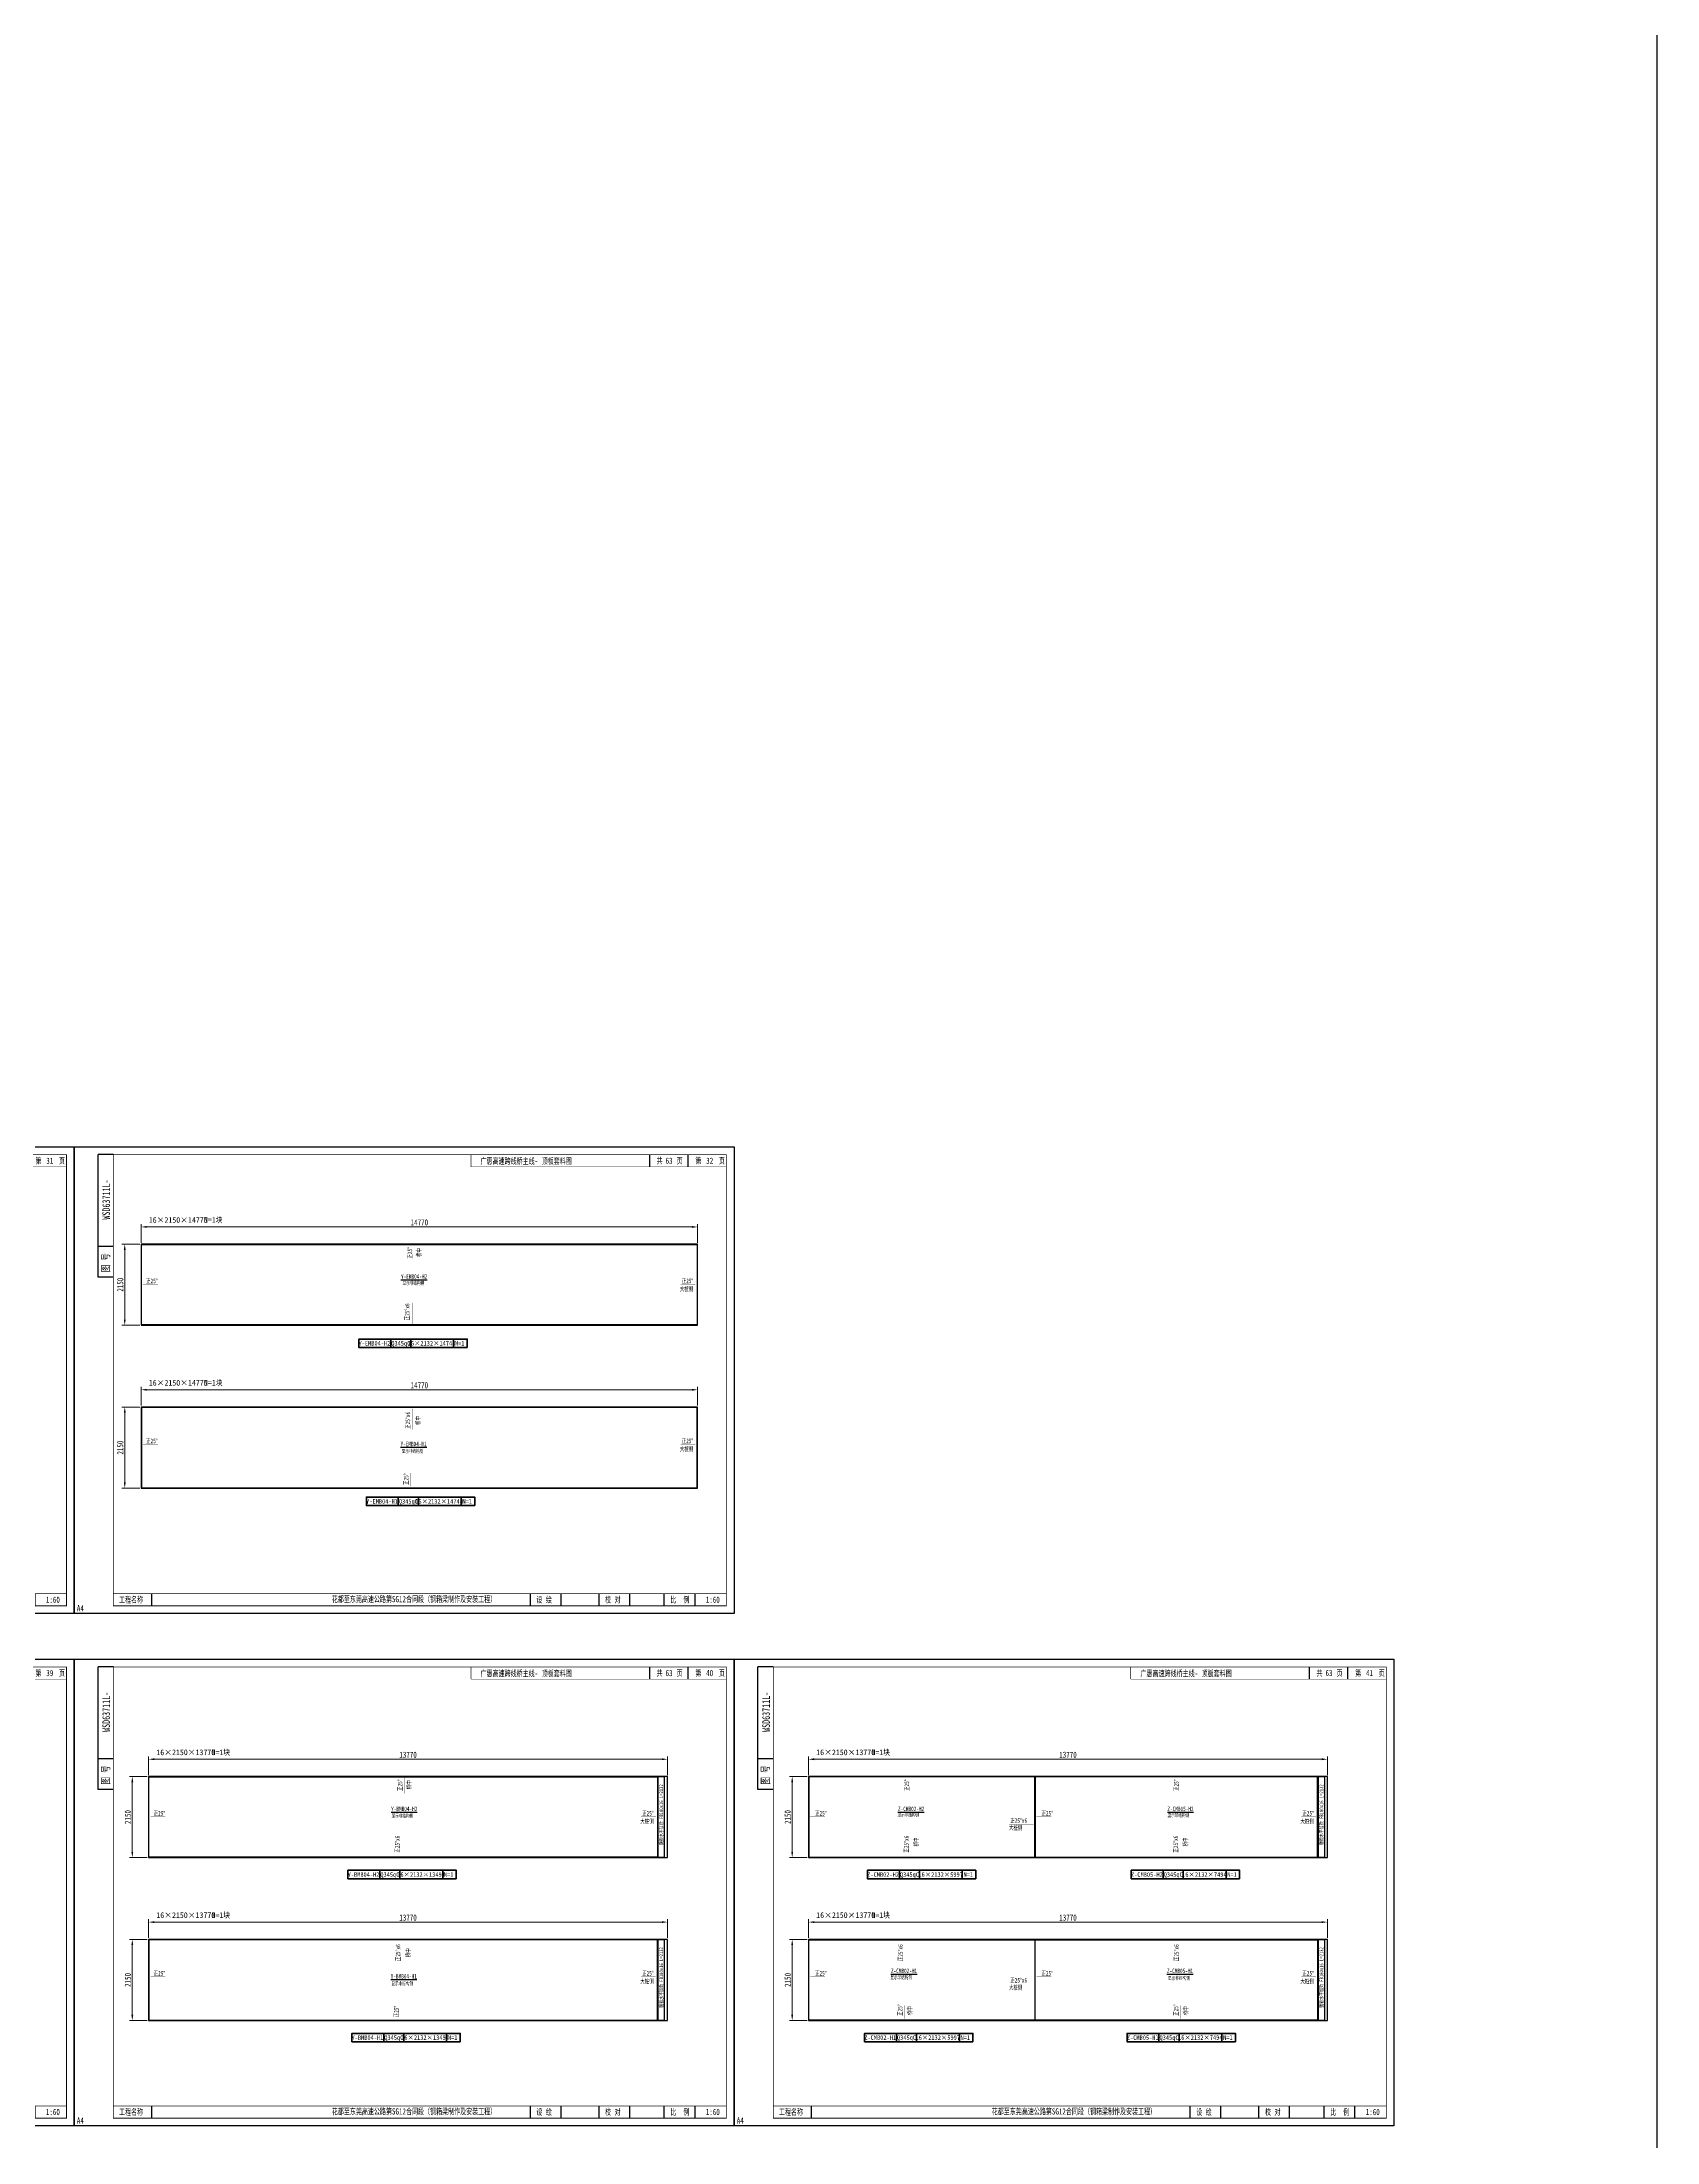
# Model space of a CAD drawing. Extents: x 1629247 to 2251351, y -601856 to -65897.
# Drawn here: x 2208491 to 2251351, y -172429 to -116702 of the extents above; entities that cross this region are included whole.
import ezdxf
from ezdxf.enums import TextEntityAlignment as Align

# ---------------------------------------------------------------- set-up
doc = ezdxf.new("R2010")
doc.units = 0
doc.header["$LTSCALE"] = 2
doc.header["$MEASUREMENT"] = 0
doc.header["$PDMODE"] = 35
doc.header["$PDSIZE"] = 50
doc.linetypes.add('PHANTOM', pattern=[63.5, 31.75, -6.35, 6.35, -6.35, 6.35, -6.35])
doc.layers.get('0').update_dxf_attribs({"linetype": 'CONTINUOUS'})
doc.layers.get('Defpoints').update_dxf_attribs({"linetype": 'CONTINUOUS'})
doc.layers.add('1图框轮廓', color=7, linetype='CONTINUOUS', lineweight=35)
doc.layers.add('标注层', color=3, linetype='CONTINUOUS', lineweight=13)
doc.layers.add('A3', color=7, linetype='CONTINUOUS')
doc.styles.add('仿宋', font='仿宋_GB2312_1.ttf', dxfattribs={"width": 0.7})
doc.dimstyles.new('标准标注样式-60', dxfattribs={"dimscale": 60, "dimtxt": 2.7, "dimasz": 2.5, "dimexe": 1.25, "dimexo": 0.625, "dimtad": 1, "dimdec": 0, "dimdsep": 46, "dimtxsty": '仿宋', "dimcen": 2.5, "dimclrd": 3, "dimclre": 3, "dimclrt": 4, "dimazin": 0, "dimtfac": 1, "dimtdec": 0, "dimtmove": 0, "dimatfit": 3, "dimfxl": 1.25, "dimlwd": 13, "dimlwe": 13, "dimarcsym": 0})

# ---------------------------------------------------------------- blocks, each defined once
blk = doc.blocks.new('tukuangA4-')
at = {"layer": 'A3'}
for p, q in [((537, 7565), (537, 10327)), ((882, 10327), (537, 10327)), ((12951, 10051), (12951, 10327)), ((13814, 10051), (13814, 10327)), ((882, 8256), (537, 8256)), ((882, 7565), (537, 7565)), ((1745, 173), (1745, 449)), ((10266, 173), (10266, 449)), ((10957, 173), (10957, 449)), ((11811, 173), (11811, 449)), ((12502, 173), (12502, 449)), ((13280, 173), (13280, 449)), ((13971, 173), (13971, 449))]:
    blk.add_line(p, q, dxfattribs=at)
blk.add_lwpolyline([(14850, 10500), (14850, 0), (0, 0), (0, 10500)], close=True, dxfattribs=at)
for points, const_width in [([(882, 10327), (14677, 10327), (14677, 173), (882, 173), (882, 10327)], 17.3), ([(8927, 10051), (8927, 10327)], 13.8), ([(8927, 10051), (14677, 10051)], 13.8), ([(882, 449), (14677, 449)], 13.8)]:
    blk.add_lwpolyline(points, dxfattribs=dict(at, const_width=const_width))
at = {"layer": 'A3', "color": 7, "linetype": 'Continuous', "style": '仿宋', "width": 0.7}
for s, p in [('共    页', (13106, 10120)), ('第     页', (13977, 10120)), ('工程名称', (1009, 242)), ('花都至东莞高速公路第SG12合同段（钢箱梁制作及安装工程）', (5798, 255)), ('设 绘', (10401, 242)), ('校 对', (11946, 242)), ('比  例', (13415, 242))]:
    blk.add_text(s, height=138.1, dxfattribs=at).set_placement(p)
blk.add_text('WSD63711L-', height=172.6, rotation=90, dxfattribs=at).set_placement((806, 9316), align=Align.CENTER)
blk.add_text('图 号', height=172.6, rotation=90, dxfattribs=at).set_placement((793, 7681))
blk.add_text('A4', height=138.1, dxfattribs=at).set_placement((139, 50), align=Align.CENTER)
blk = doc.blocks.new('*D1009')
at = {"color": 3, "lineweight": 13, "ltscale": 3}
for p, q in [((2211121, -148567), (2211121, -148071)), ((2225891, -148567), (2225891, -148071))]:
    blk.add_line(p, q, dxfattribs=at)
at = {"color": 3, "linetype": 'ByBlock', "lineweight": 13, "ltscale": 3}
blk.add_line((2225741, -148146), (2211271, -148146), dxfattribs=at)
at = {"color": 3, "ltscale": 3}
for points in [[(2211271, -148121), (2211271, -148171), (2211121, -148146)], [(2225741, -148121), (2225741, -148171), (2225891, -148146)]]:
    blk.add_solid(points, dxfattribs=at)
at = {"layer": 'Defpoints', "color": 0, "ltscale": 3}
for p in [(2211121, -148146), (2211121, -148604), (2225891, -148604)]:
    blk.add_point(p, dxfattribs=at)
at = {"color": 4, "ltscale": 3, "insert": (2218506, -148027), "char_height": 162, "attachment_point": 5, "style": '仿宋'}
blk.add_mtext('14770', dxfattribs=at)
blk = doc.blocks.new('*D1010')
at = {"color": 3, "lineweight": 13, "ltscale": 3}
for p, q in [((2211084, -148604), (2210613, -148604)), ((2211084, -150754), (2210613, -150754))]:
    blk.add_line(p, q, dxfattribs=at)
at = {"color": 3, "linetype": 'ByBlock', "lineweight": 13, "ltscale": 3}
blk.add_line((2210688, -148754), (2210688, -150604), dxfattribs=at)
at = {"color": 3, "ltscale": 3}
for points in [[(2210663, -148754), (2210713, -148754), (2210688, -148604)], [(2210663, -150604), (2210713, -150604), (2210688, -150754)]]:
    blk.add_solid(points, dxfattribs=at)
at = {"layer": 'Defpoints', "color": 0, "ltscale": 3}
for p in [(2211121, -148604), (2210688, -150754), (2211121, -150754)]:
    blk.add_point(p, dxfattribs=at)
at = {"color": 4, "ltscale": 3, "insert": (2210569, -149679), "char_height": 162, "attachment_point": 5, "rotation": 90, "style": '仿宋'}
blk.add_mtext('2150', dxfattribs=at)
blk = doc.blocks.new('*D1011')
at = {"color": 3, "lineweight": 13, "ltscale": 3}
for p, q in [((2211121, -152888), (2211121, -152392)), ((2225891, -152888), (2225891, -152392))]:
    blk.add_line(p, q, dxfattribs=at)
at = {"color": 3, "linetype": 'ByBlock', "lineweight": 13, "ltscale": 3}
blk.add_line((2225741, -152467), (2211271, -152467), dxfattribs=at)
at = {"color": 3, "ltscale": 3}
for points in [[(2211271, -152442), (2211271, -152492), (2211121, -152467)], [(2225741, -152442), (2225741, -152492), (2225891, -152467)]]:
    blk.add_solid(points, dxfattribs=at)
at = {"layer": 'Defpoints', "color": 0, "ltscale": 3}
for p in [(2211121, -152467), (2211121, -152926), (2225891, -152926)]:
    blk.add_point(p, dxfattribs=at)
at = {"color": 4, "ltscale": 3, "insert": (2218506, -152349), "char_height": 162, "attachment_point": 5, "style": '仿宋'}
blk.add_mtext('14770', dxfattribs=at)
blk = doc.blocks.new('*D1012')
at = {"color": 3, "lineweight": 13, "ltscale": 3}
for p, q in [((2211084, -152926), (2210613, -152926)), ((2211084, -155076), (2210613, -155076))]:
    blk.add_line(p, q, dxfattribs=at)
at = {"color": 3, "linetype": 'ByBlock', "lineweight": 13, "ltscale": 3}
blk.add_line((2210688, -153076), (2210688, -154926), dxfattribs=at)
at = {"color": 3, "ltscale": 3}
for points in [[(2210663, -153076), (2210713, -153076), (2210688, -152926)], [(2210663, -154926), (2210713, -154926), (2210688, -155076)]]:
    blk.add_solid(points, dxfattribs=at)
at = {"layer": 'Defpoints', "color": 0, "ltscale": 3}
for p in [(2211121, -152926), (2210688, -155076), (2211121, -155076)]:
    blk.add_point(p, dxfattribs=at)
at = {"color": 4, "ltscale": 3, "insert": (2210569, -154001), "char_height": 162, "attachment_point": 5, "rotation": 90, "style": '仿宋'}
blk.add_mtext('2150', dxfattribs=at)
blk = doc.blocks.new('*D1051')
at = {"color": 3, "lineweight": 13, "ltscale": 3}
for p, q in [((2211321, -162693), (2211321, -162197)), ((2225091, -162693), (2225091, -162197))]:
    blk.add_line(p, q, dxfattribs=at)
at = {"color": 3, "linetype": 'ByBlock', "lineweight": 13, "ltscale": 3}
blk.add_line((2224941, -162272), (2211471, -162272), dxfattribs=at)
at = {"color": 3, "ltscale": 3}
for points in [[(2211471, -162247), (2211471, -162297), (2211321, -162272)], [(2224941, -162247), (2224941, -162297), (2225091, -162272)]]:
    blk.add_solid(points, dxfattribs=at)
at = {"layer": 'Defpoints', "color": 0, "ltscale": 3}
for p in [(2211321, -162272), (2211321, -162731), (2225091, -162731)]:
    blk.add_point(p, dxfattribs=at)
at = {"color": 4, "ltscale": 3, "insert": (2218206, -162154), "char_height": 162, "attachment_point": 5, "style": '仿宋'}
blk.add_mtext('13770', dxfattribs=at)
blk = doc.blocks.new('*D1052')
at = {"color": 3, "lineweight": 13, "ltscale": 3}
for p, q in [((2211283, -162731), (2210813, -162731)), ((2211283, -164881), (2210813, -164881))]:
    blk.add_line(p, q, dxfattribs=at)
at = {"color": 3, "linetype": 'ByBlock', "lineweight": 13, "ltscale": 3}
blk.add_line((2210888, -162881), (2210888, -164731), dxfattribs=at)
at = {"color": 3, "ltscale": 3}
for points in [[(2210863, -162881), (2210913, -162881), (2210888, -162731)], [(2210863, -164731), (2210913, -164731), (2210888, -164881)]]:
    blk.add_solid(points, dxfattribs=at)
at = {"layer": 'Defpoints', "color": 0, "ltscale": 3}
for p in [(2211321, -162731), (2210888, -164881), (2211321, -164881)]:
    blk.add_point(p, dxfattribs=at)
at = {"color": 4, "ltscale": 3, "insert": (2210769, -163806), "char_height": 162, "attachment_point": 5, "rotation": 90, "style": '仿宋'}
blk.add_mtext('2150', dxfattribs=at)
blk = doc.blocks.new('*D1053')
at = {"color": 3, "lineweight": 13, "ltscale": 3}
for p, q in [((2211321, -167015), (2211321, -166519)), ((2225091, -167015), (2225091, -166519))]:
    blk.add_line(p, q, dxfattribs=at)
at = {"color": 3, "linetype": 'ByBlock', "lineweight": 13, "ltscale": 3}
blk.add_line((2224941, -166594), (2211471, -166594), dxfattribs=at)
at = {"color": 3, "ltscale": 3}
for points in [[(2211471, -166569), (2211471, -166619), (2211321, -166594)], [(2224941, -166569), (2224941, -166619), (2225091, -166594)]]:
    blk.add_solid(points, dxfattribs=at)
at = {"layer": 'Defpoints', "color": 0, "ltscale": 3}
for p in [(2211321, -166594), (2211321, -167053), (2225091, -167053)]:
    blk.add_point(p, dxfattribs=at)
at = {"color": 4, "ltscale": 3, "insert": (2218206, -166475), "char_height": 162, "attachment_point": 5, "style": '仿宋'}
blk.add_mtext('13770', dxfattribs=at)
blk = doc.blocks.new('*D1054')
at = {"color": 3, "lineweight": 13, "ltscale": 3}
for p, q in [((2211283, -167053), (2210813, -167053)), ((2211283, -169203), (2210813, -169203))]:
    blk.add_line(p, q, dxfattribs=at)
at = {"color": 3, "linetype": 'ByBlock', "lineweight": 13, "ltscale": 3}
blk.add_line((2210888, -167203), (2210888, -169053), dxfattribs=at)
at = {"color": 3, "ltscale": 3}
for points in [[(2210863, -167203), (2210913, -167203), (2210888, -167053)], [(2210863, -169053), (2210913, -169053), (2210888, -169203)]]:
    blk.add_solid(points, dxfattribs=at)
at = {"layer": 'Defpoints', "color": 0, "ltscale": 3}
for p in [(2211321, -167053), (2210888, -169203), (2211321, -169203)]:
    blk.add_point(p, dxfattribs=at)
at = {"color": 4, "ltscale": 3, "insert": (2210769, -168128), "char_height": 162, "attachment_point": 5, "rotation": 90, "style": '仿宋'}
blk.add_mtext('2150', dxfattribs=at)
blk = doc.blocks.new('*D1055')
at = {"color": 3, "lineweight": 13, "ltscale": 3}
for p, q in [((2228834, -162693), (2228834, -162197)), ((2242604, -162693), (2242604, -162197))]:
    blk.add_line(p, q, dxfattribs=at)
at = {"color": 3, "linetype": 'ByBlock', "lineweight": 13, "ltscale": 3}
blk.add_line((2242454, -162272), (2228984, -162272), dxfattribs=at)
at = {"color": 3, "ltscale": 3}
for points in [[(2228984, -162247), (2228984, -162297), (2228834, -162272)], [(2242454, -162247), (2242454, -162297), (2242604, -162272)]]:
    blk.add_solid(points, dxfattribs=at)
at = {"layer": 'Defpoints', "color": 0, "ltscale": 3}
for p in [(2228834, -162272), (2228834, -162731), (2242604, -162731)]:
    blk.add_point(p, dxfattribs=at)
at = {"color": 4, "ltscale": 3, "insert": (2235719, -162154), "char_height": 162, "attachment_point": 5, "style": '仿宋'}
blk.add_mtext('13770', dxfattribs=at)
blk = doc.blocks.new('*D1056')
at = {"color": 3, "lineweight": 13, "ltscale": 3}
for p, q in [((2228796, -162731), (2228325, -162731)), ((2228796, -164881), (2228325, -164881))]:
    blk.add_line(p, q, dxfattribs=at)
at = {"color": 3, "linetype": 'ByBlock', "lineweight": 13, "ltscale": 3}
blk.add_line((2228400, -162881), (2228400, -164731), dxfattribs=at)
at = {"color": 3, "ltscale": 3}
for points in [[(2228375, -162881), (2228425, -162881), (2228400, -162731)], [(2228375, -164731), (2228425, -164731), (2228400, -164881)]]:
    blk.add_solid(points, dxfattribs=at)
at = {"layer": 'Defpoints', "color": 0, "ltscale": 3}
for p in [(2228834, -162731), (2228400, -164881), (2228834, -164881)]:
    blk.add_point(p, dxfattribs=at)
at = {"color": 4, "ltscale": 3, "insert": (2228282, -163806), "char_height": 162, "attachment_point": 5, "rotation": 90, "style": '仿宋'}
blk.add_mtext('2150', dxfattribs=at)
blk = doc.blocks.new('*D1057')
at = {"color": 3, "lineweight": 13, "ltscale": 3}
for p, q in [((2228834, -167015), (2228834, -166519)), ((2242604, -167015), (2242604, -166519))]:
    blk.add_line(p, q, dxfattribs=at)
at = {"color": 3, "linetype": 'ByBlock', "lineweight": 13, "ltscale": 3}
blk.add_line((2242454, -166594), (2228984, -166594), dxfattribs=at)
at = {"color": 3, "ltscale": 3}
for points in [[(2228984, -166569), (2228984, -166619), (2228834, -166594)], [(2242454, -166569), (2242454, -166619), (2242604, -166594)]]:
    blk.add_solid(points, dxfattribs=at)
at = {"layer": 'Defpoints', "color": 0, "ltscale": 3}
for p in [(2228834, -166594), (2228834, -167053), (2242604, -167053)]:
    blk.add_point(p, dxfattribs=at)
at = {"color": 4, "ltscale": 3, "insert": (2235719, -166475), "char_height": 162, "attachment_point": 5, "style": '仿宋'}
blk.add_mtext('13770', dxfattribs=at)
blk = doc.blocks.new('*D1058')
at = {"color": 3, "lineweight": 13, "ltscale": 3}
for p, q in [((2228796, -167053), (2228325, -167053)), ((2228796, -169203), (2228325, -169203))]:
    blk.add_line(p, q, dxfattribs=at)
at = {"color": 3, "linetype": 'ByBlock', "lineweight": 13, "ltscale": 3}
blk.add_line((2228400, -167203), (2228400, -169053), dxfattribs=at)
at = {"color": 3, "ltscale": 3}
for points in [[(2228375, -167203), (2228425, -167203), (2228400, -167053)], [(2228375, -169053), (2228425, -169053), (2228400, -169203)]]:
    blk.add_solid(points, dxfattribs=at)
at = {"layer": 'Defpoints', "color": 0, "ltscale": 3}
for p in [(2228834, -167053), (2228400, -169203), (2228834, -169203)]:
    blk.add_point(p, dxfattribs=at)
at = {"color": 4, "ltscale": 3, "insert": (2228282, -168128), "char_height": 162, "attachment_point": 5, "rotation": 90, "style": '仿宋'}
blk.add_mtext('2150', dxfattribs=at)

msp = doc.modelspace()

# ---------------------------------------------------------------- linework, layer by layer
at = {"color": 8, "ltscale": 3}
for points in [[(2065547.6, -218566.9), (2251350.7, -218566.9), (2251350.7, -65896.9), (2065547.6, -65896.9)], [(2211121, -150754.3), (2225891, -150754.3), (2225891, -148604.3), (2211121, -148604.3)], [(2211121, -155075.8), (2225891, -155075.8), (2225891, -152925.8), (2211121, -152925.8)], [(2211321, -164881), (2225091.4, -164881), (2225091.4, -162731), (2211321, -162731)], [(2228833.8, -164881), (2242604.2, -164881), (2242604.2, -162731), (2228833.8, -162731)], [(2211321, -169202.5), (2225091.4, -169202.5), (2225091.4, -167052.5), (2211321, -167052.5)], [(2228833.8, -169202.5), (2242604.2, -169202.5), (2242604.2, -167052.5), (2228833.8, -167052.5)]]:
    msp.add_lwpolyline(points, close=True, dxfattribs=at)
at = {"color": 1}
for points in [[(2225874.7, -150744.3), (2211131, -150744.3), (2211131, -148612.3), (2225874.7, -148612.3)], [(2211131, -155065.8), (2225874.7, -155065.8), (2225874.7, -152933.8), (2211131, -152933.8)], [(2224825, -164871), (2211331, -164871), (2211331, -162739), (2224825, -162739)], [(2228843.8, -164871), (2234840.8, -164871), (2234840.8, -162739), (2228843.8, -162739)], [(2234850.8, -164871), (2242344.3, -164871), (2242344.3, -162739), (2234850.8, -162739)], [(2211331, -169192.5), (2224825, -169192.5), (2224825, -167060.5), (2211331, -167060.5)], [(2228843.8, -167060.5), (2234840.8, -167060.5), (2234840.8, -169192.5), (2228843.8, -169192.5)], [(2234850.8, -167060.5), (2242344.3, -167060.5), (2242344.3, -169192.5), (2234850.8, -169192.5)]]:
    msp.add_lwpolyline(points, close=True, dxfattribs=at)
at = {"color": 2, "ltscale": 3}
for points in [[(2224835, -162739), (2224835, -164871), (2225015, -164871), (2225015, -162739)], [(2242354.3, -162739), (2242354.3, -164871), (2242534.3, -164871), (2242534.3, -162739)], [(2224835, -167060.5), (2224835, -169192.5), (2225015, -169192.5), (2225015, -167060.5)], [(2242354.3, -167060.5), (2242354.3, -169192.5), (2242534.3, -169192.5), (2242534.3, -167060.5)]]:
    msp.add_lwpolyline(points, close=True, dxfattribs=at)
at = {"layer": '1图框轮廓', "color": 30, "ltscale": 3}
for p, q in [((2217746.4, -151120.7), (2217746.4, -151345.7)), ((2218280.9, -151345.7), (2218280.9, -151120.7)), ((2219415.4, -151120.7), (2219415.4, -151345.7)), ((2217947.3, -155316), (2217947.3, -155541)), ((2218481.8, -155541), (2218481.8, -155316)), ((2219616.3, -155316), (2219616.3, -155541)), ((2217455.6, -165219), (2217455.6, -165444)), ((2217990.1, -165444), (2217990.1, -165219)), ((2219124.5, -165219), (2219124.5, -165444)), ((2231244.4, -165219), (2231244.4, -165444)), ((2231778.9, -165444), (2231778.9, -165219)), ((2232913.3, -165219), (2232913.3, -165444)), ((2238243.9, -165219), (2238243.9, -165444)), ((2238778.4, -165444), (2238778.4, -165219)), ((2239912.8, -165219), (2239912.8, -165444)), ((2217560.3, -169545.6), (2217560.3, -169770.6)), ((2218094.8, -169770.6), (2218094.8, -169545.6)), ((2219229.2, -169545.6), (2219229.2, -169770.6)), ((2231167, -169545.6), (2231167, -169770.6)), ((2231701.5, -169770.6), (2231701.5, -169545.6)), ((2232835.9, -169545.6), (2232835.9, -169770.6)), ((2238134.4, -169545.6), (2238134.4, -169770.6)), ((2238668.9, -169770.6), (2238668.9, -169545.6)), ((2239803.3, -169545.6), (2239803.3, -169770.6))]:
    msp.add_line(p, q, dxfattribs=at)
for points in [[(2219775.4, -151345.7), (2216900.7, -151345.7), (2216900.7, -151120.7), (2219775.4, -151120.7)], [(2219976.3, -155541), (2217101.6, -155541), (2217101.6, -155316), (2219976.3, -155316)], [(2219484.5, -165444), (2216609.9, -165444), (2216609.9, -165219), (2219484.5, -165219)], [(2233273.3, -165444), (2230398.7, -165444), (2230398.7, -165219), (2233273.3, -165219)], [(2240272.8, -165444), (2237398.2, -165444), (2237398.2, -165219), (2240272.8, -165219)], [(2219589.2, -169770.6), (2216714.6, -169770.6), (2216714.6, -169545.6), (2219589.2, -169545.6)], [(2233195.9, -169770.6), (2230321.3, -169770.6), (2230321.3, -169545.6), (2233195.9, -169545.6)], [(2240163.3, -169770.6), (2237288.7, -169770.6), (2237288.7, -169545.6), (2240163.3, -169545.6)]]:
    msp.add_lwpolyline(points, close=True, dxfattribs=at)
at = {"layer": '标注层', "color": 42}
for points in [[(2218371.9, -148625.1, 0, 25, 0), (2218371.9, -148699.9, 5, 5, 0), (2218371.9, -149054.6, 5, 5, 0)], [(2211171.3, -149665.1, 0, 25, 0), (2211246.1, -149665.1, 5, 5, 0), (2211566.9, -149665.1, 5, 5, 0)], [(2225834.5, -149665.1, 0, 25, 0), (2225759.7, -149665.1, 5, 5, 0), (2225438.9, -149665.1, 5, 5, 0)], [(2218322.3, -150744.3, 0, 25, 0), (2218322.3, -150669.4, 5, 5, 0), (2218322.3, -150153.5, 5, 5, 0)], [(2218322.3, -152956.8, 0, 25, 0), (2218322.3, -153031.7, 5, 5, 0), (2218322.3, -153526.8, 5, 5, 0)], [(2211171.3, -153911.4, 0, 25, 0), (2211246.1, -153911.4, 5, 5, 0), (2211566.9, -153911.4, 5, 5, 0)], [(2225834.5, -153911.4, 0, 25, 0), (2225759.7, -153911.4, 5, 5, 0), (2225438.9, -153911.4, 5, 5, 0)], [(2218272.5, -155036.6, 0, 25, 0), (2218272.5, -154961.8, 5, 5, 0), (2218272.5, -154677.2, 5, 5, 0)], [(2218111, -162751.8, 0, 25, 0), (2218111, -162826.6, 5, 5, 0), (2218111, -163181.3, 5, 5, 0)], [(2231561.3, -162751.8, 0, 25, 0), (2231561.3, -162826.6, 5, 5, 0), (2231561.3, -163181.3, 5, 5, 0)], [(2238710.5, -162751.8, 0, 25, 0), (2238710.5, -162826.6, 5, 5, 0), (2238710.5, -163181.3, 5, 5, 0)], [(2211371.2, -163791.8, 0, 25, 0), (2211446.1, -163791.8, 5, 5, 0), (2211766.9, -163791.8, 5, 5, 0)], [(2224784.8, -163791.8, 0, 25, 0), (2224709.9, -163791.8, 5, 5, 0), (2224389.1, -163791.8, 5, 5, 0)], [(2228872.4, -163791.8, 0, 25, 0), (2228947.2, -163791.8, 5, 5, 0), (2229268, -163791.8, 5, 5, 0)], [(2234879.4, -163791.8, 0, 25, 0), (2234954.2, -163791.8, 5, 5, 0), (2235275, -163791.8, 5, 5, 0)], [(2242304.1, -163791.8, 0, 25, 0), (2242229.3, -163791.8, 5, 5, 0), (2241908.5, -163791.8, 5, 5, 0)], [(2218061.4, -164871, 0, 25, 0), (2218061.4, -164796.1, 5, 5, 0), (2218061.4, -164280.2, 5, 5, 0)], [(2231570.6, -164871, 0, 25, 0), (2231570.6, -164796.1, 5, 5, 0), (2231570.6, -164280.2, 5, 5, 0)], [(2234817.7, -163996.5, 0, 25, 0), (2234742.9, -163996.5, 5, 5, 0), (2234157.8, -163996.5, 5, 5, 0)], [(2238719.8, -164871, 0, 25, 0), (2238719.8, -164796.1, 5, 5, 0), (2238719.8, -164280.2, 5, 5, 0)], [(2218061.4, -167083.6, 0, 25, 0), (2218061.4, -167158.4, 5, 5, 0), (2218061.4, -167653.5, 5, 5, 0)], [(2231395.8, -167083.6, 0, 25, 0), (2231395.8, -167158.4, 5, 5, 0), (2231395.8, -167653.5, 5, 5, 0)], [(2238719.8, -167083.6, 0, 25, 0), (2238719.8, -167158.4, 5, 5, 0), (2238719.8, -167653.5, 5, 5, 0)], [(2211371.2, -168038.2, 0, 25, 0), (2211446.1, -168038.2, 5, 5, 0), (2211766.9, -168038.2, 5, 5, 0)], [(2224784.8, -168038.2, 0, 25, 0), (2224709.9, -168038.2, 5, 5, 0), (2224389.1, -168038.2, 5, 5, 0)], [(2228872.4, -168038.2, 0, 25, 0), (2228947.2, -168038.2, 5, 5, 0), (2229268, -168038.2, 5, 5, 0)], [(2234817.7, -168235.6, 0, 25, 0), (2234742.9, -168235.6, 5, 5, 0), (2234157.8, -168235.6, 5, 5, 0)], [(2234879.4, -168038.2, 0, 25, 0), (2234954.2, -168038.2, 5, 5, 0), (2235275, -168038.2, 5, 5, 0)], [(2242304.1, -168038.2, 0, 25, 0), (2242229.3, -168038.2, 5, 5, 0), (2241908.5, -168038.2, 5, 5, 0)], [(2218011.7, -169163.3, 0, 25, 0), (2218011.7, -169088.5, 5, 5, 0), (2218011.7, -168803.9, 5, 5, 0)], [(2231379.8, -169163.3, 0, 25, 0), (2231379.8, -169088.5, 5, 5, 0), (2231379.8, -168803.9, 5, 5, 0)], [(2238703.8, -169163.3, 0, 25, 0), (2238703.8, -169088.5, 5, 5, 0), (2238703.8, -168803.9, 5, 5, 0)]]:
    msp.add_lwpolyline(points, format="xyseb", dxfattribs=at)

# ---------------------------------------------------------------- block references
at = {"color": 8, "xscale": 1.179310345090926, "yscale": 1.179310344828991, "zscale": 1.179310344827586}
for p in [(2191832.5, -158405), (2209345.3, -158405), (2191832.5, -172000.1), (2209345.3, -172000.1), (2226858.1, -172000.1)]:
    msp.add_blockref('tukuangA4-', p, dxfattribs=at)

# ---------------------------------------------------------------- texts
at = {"color": 7, "style": '仿宋', "width": 0.85}
for s, p in [('16×2150×14770', (2211326.5, -148036.4)), ('N=1块', (2212790.8, -148036.4)), ('16×2150×14770', (2211326.5, -152358)), ('N=1块', (2212790.8, -152358)), ('16×2150×13770', (2211526.5, -162163.1)), ('N=1块', (2212990.8, -162163.1)), ('16×2150×13770', (2229039.2, -162163.1)), ('N=1块', (2230503.6, -162163.1)), ('16×2150×13770', (2211526.5, -166484.7)), ('N=1块', (2212990.8, -166484.7)), ('16×2150×13770', (2229039.2, -166484.7)), ('N=1块', (2230503.6, -166484.7))]:
    msp.add_text(s, height=150, dxfattribs=at).set_placement(p)
at = {"color": 6, "linetype": 'PHANTOM', "ltscale": 10, "style": '仿宋', "width": 0.7}
for s, p in [('%%UY-EMB04-H2', (2218018.6, -149523)), ('%%UY-EMB04-H1', (2218006.8, -153965.9)), ('%%UY-BMB04-H2', (2217757.8, -163649.7)), ('%%UZ-CMB02-H2', (2231208, -163649.7)), ('%%UZ-CMB05-H2', (2238357.3, -163649.7)), ('%%UY-BMB04-H1', (2217746, -168092.6)), ('%%UZ-CMB02-H1', (2231021.4, -167947)), ('%%UZ-CMB05-H1', (2238345.4, -167947))]:
    msp.add_text(s, height=121.5, dxfattribs=at).set_placement(p)
at = {"color": 152, "linetype": 'PHANTOM', "ltscale": 10, "style": '仿宋', "width": 0.7}
for p in [(2218062.3, -149684.6), (2218038.6, -154144.4), (2217770.9, -163819), (2231196.9, -163794.3), (2238363, -163805), (2217765.2, -168273.5), (2231006.7, -168107.1), (2238376.8, -168129.7)]:
    msp.add_text('显示非结构侧', height=97.2, dxfattribs=at).set_placement(p)
at = {"color": 7, "style": '仿宋', "width": 0.85}
for s, p in [('Y-EMB04-H2', (2217315.1, -151233.2)), ('Q345qC', (2218013.7, -151233.2)), ('16×2132×14744', (2218828.3, -151233.2)), ('N=1 ', (2219616.5, -151233.2)), ('Y-EMB04-H1', (2217515.9, -155428.5)), ('Q345qC', (2218214.6, -155428.5)), ('16×2132×14744', (2219029.2, -155428.5)), ('N=1 ', (2219817.3, -155428.5)), ('Y-BMB04-H2', (2217024.2, -165331.5)), ('Q345qC', (2217722.8, -165331.5)), ('16×2132×13494', (2218551.5, -165331.5)), ('N=1 ', (2219325.6, -165331.5)), ('Z-CMB02-H2', (2230813, -165331.5)), ('Q345qC', (2231511.7, -165331.5)), ('16×2132×5997', (2232340.3, -165331.5)), ('N=1 ', (2233114.4, -165331.5)), ('Z-CMB05-H2', (2237812.5, -165331.5)), ('Q345qC', (2238511.1, -165331.5)), ('16×2132×7494', (2239339.8, -165331.5)), ('N=1 ', (2240113.9, -165331.5)), ('Y-BMB04-H1', (2217128.9, -169658.1)), ('Q345qC', (2217827.6, -169658.1)), ('16×2132×13494', (2218656.2, -169658.1)), ('N=1 ', (2219430.3, -169658.1)), ('Z-CMB02-H1', (2230735.6, -169658.1)), ('Q345qC', (2231434.2, -169658.1)), ('16×2132×5997', (2232262.9, -169658.1)), ('N=1 ', (2233037, -169658.1)), ('Z-CMB05-H1', (2237703, -169658.1)), ('Q345qC', (2238401.6, -169658.1)), ('16×2132×7494', (2239230.3, -169658.1)), ('N=1 ', (2240004.4, -169658.1))]:
    msp.add_text(s, height=121.5, dxfattribs=at).set_placement(p, align=Align.MIDDLE_CENTER)
at = {"color": 7, "style": '仿宋', "width": 0.75}
for p in [(2224924, -163741.5), (2242443.3, -163741.5), (2224924, -168063), (2242443.3, -168063)]:
    msp.add_text('腹板水平加劲 FB180x16 L=2132', height=100, rotation=90, dxfattribs=at).set_placement(p, align=Align.MIDDLE_CENTER)
at = {"layer": 'A3', "color": 1, "linetype": 'Continuous', "style": '仿宋', "width": 0.7}
for s, p in [('31', (2208604.9, -146470.8)), ('63', (2225040.5, -146470.8)), ('32', (2226117.7, -146470.8)), ('39', (2208604.9, -160066)), ('63', (2225040.5, -160066)), ('40', (2226117.7, -160066)), ('63', (2242553.2, -160066)), ('41', (2243630.4, -160066))]:
    msp.add_text(s, height=162.86, dxfattribs=at).set_placement(p)
at = {"layer": 'A3', "color": 6, "linetype": 'Continuous', "style": '仿宋', "width": 0.7}
for p in [(2220129.9, -146479.9), (2220129.9, -160075.1), (2237642.7, -160075.1)]:
    msp.add_text('广惠高速跨线桥主线- 顶板套料图', height=162.857, dxfattribs=at).set_placement(p)
at = {"layer": 'A3', "color": 7, "linetype": 'Continuous', "style": '仿宋', "width": 0.7}
for p in [(2208594.5, -158120.2), (2226107.2, -158120.2), (2208594.5, -171715.3), (2226107.2, -171715.3), (2243620, -171715.3)]:
    msp.add_text('1:60', height=162.86, dxfattribs=at).set_placement(p)
at = {"layer": '标注层', "color": 42, "style": '仿宋', "width": 0.7}
for s, p in [('正25%%D', (2218314.7, -148987.7)), ('桥中', (2218552.5, -148943.5)), ('正25%%Dx6', (2218241.6, -150623.5)), ('正25%%Dx6', (2218260.5, -153504.5)), ('桥中', (2218530.8, -153399.3)), ('正25%%D', (2218215.3, -154993.6)), ('正25%%D', (2218053.9, -163114.4)), ('桥中', (2218291.7, -163070.2)), ('正25%%D', (2231504.1, -163114.4)), ('正25%%D', (2238653.4, -163114.4)), ('正25%%Dx6', (2217980.8, -164750.2)), ('正25%%Dx6', (2231489.9, -164750.2)), ('桥中', (2231747.9, -164585)), ('正25%%Dx6', (2238639.2, -164750.2)), ('桥中', (2238897.2, -164585)), ('正25%%Dx6', (2217999.7, -167631.2)), ('桥中', (2218269.9, -167526)), ('正25%%Dx6', (2231334.1, -167631.2)), ('正25%%Dx6', (2238658.1, -167631.2)), ('正25%%D', (2217954.5, -169120.3)), ('正25%%D', (2231322.7, -169082.9)), ('桥中', (2231581.3, -169068.1)), ('正25%%D', (2238646.6, -169082.9)), ('桥中', (2238905.3, -169068.1))]:
    msp.add_text(s, height=121.5, rotation=90, dxfattribs=at).set_placement(p)
for s, p in [('正25%%D', (2211253.5, -149639.9)), ('大桩侧', (2225417.2, -149852.7)), ('正25%%D', (2225467.7, -149639.9)), ('正25%%D', (2211253.5, -153886.2)), ('正25%%D', (2225467.7, -153886.2)), ('大桩侧', (2225417.2, -154099)), ('正25%%D', (2211453.5, -163766.6)), ('正25%%D', (2224417.9, -163766.6)), ('正25%%D', (2229007, -163766.6)), ('正25%%Dx6', (2234186.6, -163958.7)), ('正25%%D', (2235014, -163766.6)), ('正25%%D', (2241937.3, -163766.6)), ('大桩侧', (2224367.5, -163979.4)), ('大桩侧', (2234152.8, -164150.1)), ('大桩侧', (2241886.8, -163979.4)), ('正25%%D', (2211453.5, -168012.9)), ('大桩侧', (2224367.5, -168225.7)), ('正25%%D', (2224417.9, -168012.9)), ('正25%%D', (2229007, -168012.9)), ('大桩侧', (2234152.8, -168389.2)), ('正25%%Dx6', (2234186.6, -168197.8)), ('正25%%D', (2235014, -168012.9)), ('大桩侧', (2241886.8, -168225.7)), ('正25%%D', (2241937.3, -168012.9))]:
    msp.add_text(s, height=121.5, dxfattribs=at).set_placement(p)

# ---------------------------------------------------------------- dimensions: what is measured, and where the dimension line sits
at = {"color": 8, "ltscale": 3}
for base, p1, p2, picture, middle in [((2211121, -148145.6), (2225891, -148604.3), (2211121, -148604.3), '*D1009', (2218506, -148027.1)), ((2211121, -152467.2), (2225891, -152925.8), (2211121, -152925.8), '*D1011', (2218506, -152348.7)), ((2211321, -162272.3), (2225091.4, -162731), (2211321, -162731), '*D1051', (2218206.2, -162153.8)), ((2228833.8, -162272.3), (2242604.2, -162731), (2228833.8, -162731), '*D1055', (2235719, -162153.8)), ((2211321, -166593.9), (2225091.4, -167052.5), (2211321, -167052.5), '*D1053', (2218206.2, -166475.4)), ((2228833.8, -166593.9), (2242604.2, -167052.5), (2228833.8, -167052.5), '*D1057', (2235719, -166475.4))]:
    dim = msp.add_linear_dim(base=base, p1=p1, p2=p2, dimstyle='标准标注样式-60', dxfattribs=at)
    dim.commit()
    dim.dimension.update_dxf_attribs({"geometry": picture, "text_midpoint": middle})
for base, p1, p2, picture, middle in [((2210687.6, -150754.3), (2211121, -148604.3), (2211121, -150754.3), '*D1010', (2210569.1, -149679.3)), ((2210687.6, -155075.8), (2211121, -152925.8), (2211121, -155075.8), '*D1012', (2210569.1, -154000.8)), ((2210887.6, -164881), (2211321, -162731), (2211321, -164881), '*D1052', (2210769.1, -163806)), ((2228400.3, -164881), (2228833.8, -162731), (2228833.8, -164881), '*D1056', (2228281.8, -163806)), ((2210887.6, -169202.5), (2211321, -167052.5), (2211321, -169202.5), '*D1054', (2210769.1, -168127.5)), ((2228400.3, -169202.5), (2228833.8, -167052.5), (2228833.8, -169202.5), '*D1058', (2228281.8, -168127.5))]:
    dim = msp.add_linear_dim(base=base, p1=p1, p2=p2, angle=90, dimstyle='标准标注样式-60', dxfattribs=at)
    dim.commit()
    dim.dimension.update_dxf_attribs({"geometry": picture, "text_midpoint": middle})

doc.saveas('drawing.dxf')
